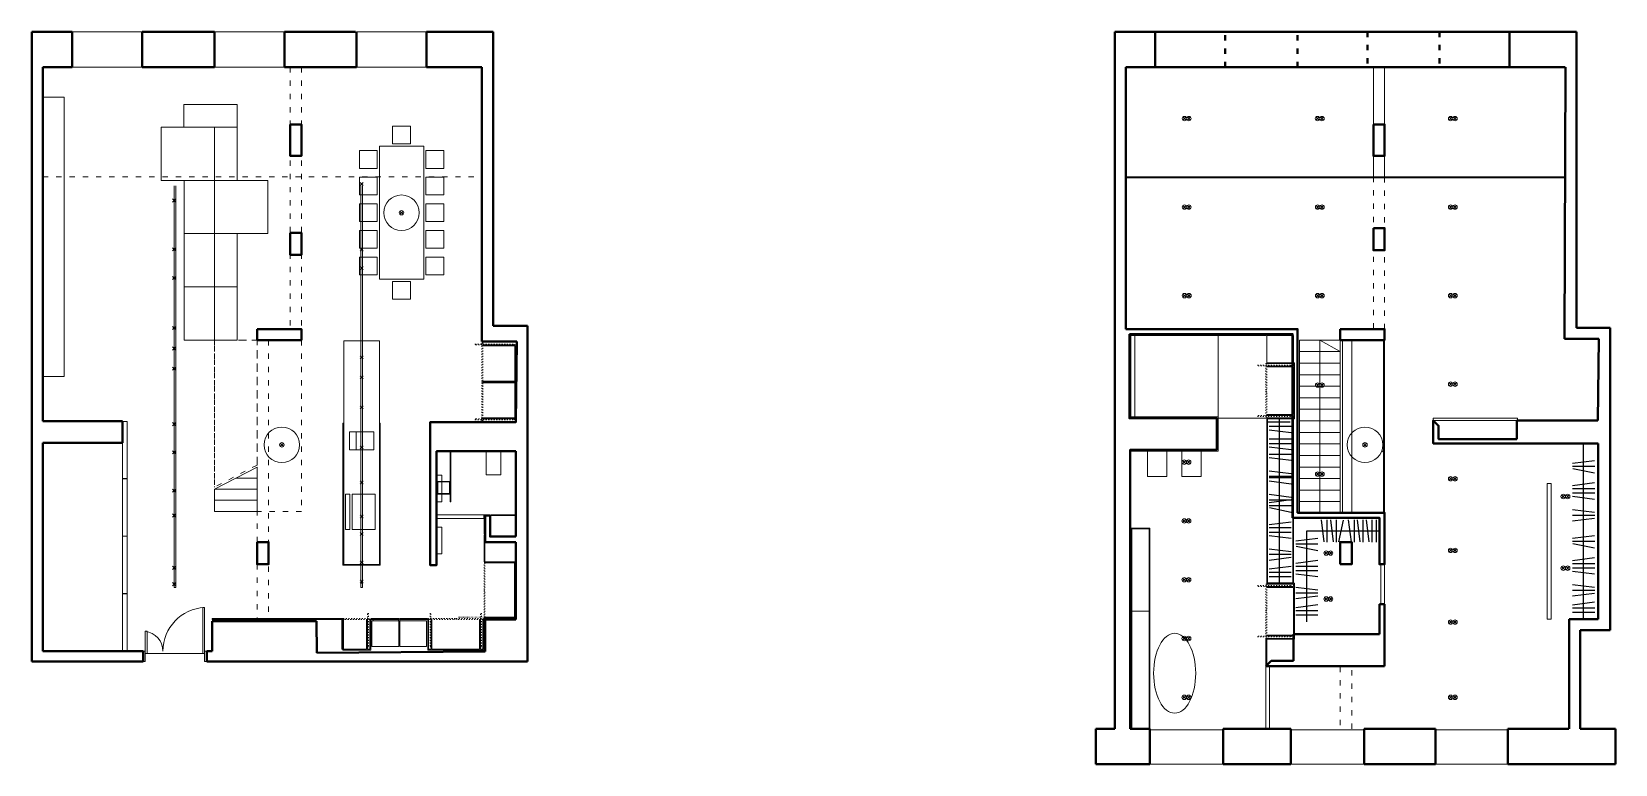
# Model space of a CAD drawing. Header units: millimetres. Extents: x 25 to 3595, y -223 to 1428.
import ezdxf

# ---------------------------------------------------------------- set-up
doc = ezdxf.new("R2010")
doc.units = ezdxf.units.MM
doc.linetypes.add('ACAD_ISO03W100', pattern=[30, 12, -18])
for name, color, linetype, lineweight in [('a_elektryka', 176, 'Continuous', 5), ('a_kamień', 7, 'Continuous', 5), ('a_klatkischodowe', 252, 'Continuous', 5), ('a_przerywane', 252, 'ACAD_ISO03W100', 13), ('a_widok', 169, 'Continuous', 5), ('inwentaryzacja', 252, 'Continuous', 40), ('inwentaryzacja2', 252, 'Continuous', 40), ('koncepcja', 7, 'Continuous', 5), ('zabudowy', 6, 'Continuous', 18)]:
    doc.layers.add(name, color=color, linetype=linetype, lineweight=lineweight)
doc.layers.add('opisy_meble', color=7, linetype='Continuous')

# ---------------------------------------------------------------- blocks, each defined once
blk = doc.blocks.new('szafka_hawa')
at = {"layer": 'a_przerywane', "ltscale": 0.2}
for points in [[(-60.3, 0.2), (-62.3, 2.2), (-1.8, 2.2), (-1.8, 0.2)], [(-7.3, 12.25), (-5.3, 14.25), (-5.3, -61.25), (-7.3, -61.25)]]:
    blk.add_lwpolyline(points, close=True, dxfattribs=at)
at = {"layer": 'zabudowy', "ltscale": 0.5}
for points in [[(-9.5, 0), (-9.5, -66.75), (-61.3, -66.75), (-61.3, 0), (-63.3, 0), (-63.3, -68.75), (0, -68.75)], [(0, -68.75), (0, 0), (-2, 0), (-2, -66.75), (-7.5, -66.75), (-7.5, 0)]]:
    blk.add_lwpolyline(points, dxfattribs=at)

msp = doc.modelspace()

# ---------------------------------------------------------------- linework, layer by layer
at = {"layer": 'a_elektryka'}
for p, q in [((2619.9, 1236.1), (2626.9, 1229)), ((2619.9, 1229), (2626.9, 1236.1)), ((2629.9, 1236.1), (2636.9, 1229)), ((2629.9, 1229), (2636.9, 1236.1)), ((2919.8, 1236.1), (2926.9, 1229)), ((2919.8, 1229), (2926.9, 1236.1)), ((2929.8, 1236.1), (2936.9, 1229)), ((2929.8, 1229), (2936.9, 1236.1)), ((3219.7, 1236.1), (3226.7, 1229)), ((3219.7, 1229), (3226.7, 1236.1)), ((3229.7, 1236.1), (3236.7, 1229)), ((3229.7, 1229), (3236.7, 1236.1)), ((345.8, 180.8), (345.8, 1080.8)), ((349.4, 180.8), (349.4, 1080.8)), ((765, 1088.8), (772, 1081.7)), ((765, 1081.7), (772, 1088.8)), ((766.7, 180.8), (766.7, 1080.8)), ((770.3, 180.8), (770.3, 1080.8)), ((342.3, 1051.3), (349.4, 1044.2)), ((342.3, 1044.2), (349.4, 1051.3)), ((2619.9, 1036.5), (2627, 1029.4)), ((2619.9, 1029.4), (2627, 1036.5)), ((2629.9, 1036.5), (2637, 1029.4)), ((2629.9, 1029.4), (2637, 1036.5)), ((2919.9, 1036.5), (2926.9, 1029.4)), ((2919.9, 1029.4), (2926.9, 1036.5)), ((2929.9, 1036.5), (2936.9, 1029.4)), ((2929.9, 1029.4), (2936.9, 1036.5)), ((3219.7, 1036.5), (3226.8, 1029.4)), ((3219.7, 1029.4), (3226.8, 1036.5)), ((3229.7, 1036.5), (3236.8, 1029.4)), ((3229.7, 1029.4), (3236.8, 1036.5)), ((855, 1023.8), (862, 1016.8)), ((855, 1016.8), (862, 1023.8)), ((342.3, 941.3), (349.4, 934.2)), ((342.3, 934.2), (349.4, 941.3)), ((765, 941), (772, 933.9)), ((765, 933.9), (772, 941)), ((765, 899.1), (772, 892)), ((765, 892), (772, 899.1)), ((342.3, 876.6), (349.4, 869.6)), ((342.3, 869.6), (349.4, 876.6)), ((2619.9, 837), (2627, 829.9)), ((2619.9, 829.9), (2627, 837)), ((2629.9, 837), (2637, 829.9)), ((2629.9, 829.9), (2637, 837)), ((2919.9, 837), (2926.9, 829.9)), ((2919.9, 829.9), (2926.9, 837)), ((2929.9, 837), (2936.9, 829.9)), ((2929.9, 829.9), (2936.9, 837)), ((3219.7, 837), (3226.8, 829.9)), ((3219.7, 829.9), (3226.8, 837)), ((3229.7, 837), (3236.8, 829.9)), ((3229.7, 829.9), (3236.8, 837)), ((342.3, 764.1), (349.4, 757)), ((342.3, 757), (349.4, 764.1)), ((342.3, 717.8), (349.4, 710.7)), ((342.3, 710.7), (349.4, 717.8)), ((765, 697.9), (772, 690.8)), ((765, 690.8), (772, 697.9)), ((342.3, 672.6), (349.4, 665.5)), ((342.3, 665.5), (349.4, 672.6)), ((765, 652.8), (772, 645.7)), ((765, 645.7), (772, 652.8)), ((2919.9, 635.4), (2927, 628.3)), ((2919.9, 628.3), (2927, 635.4)), ((2929.9, 635.4), (2937, 628.3)), ((2929.9, 628.3), (2937, 635.4)), ((3219.8, 637.4), (3226.8, 630.3)), ((3219.8, 630.3), (3226.8, 637.4)), ((3229.8, 637.4), (3236.8, 630.3)), ((3229.8, 630.3), (3236.8, 637.4)), ((765, 585.5), (772, 578.5)), ((765, 578.5), (772, 585.5)), ((342.3, 547.4), (349.4, 540.3)), ((342.3, 540.3), (349.4, 547.4)), ((585.3, 500.8), (592.3, 493.8)), ((585.3, 493.8), (592.3, 500.8)), ((3026.8, 500.8), (3033.9, 493.8)), ((3026.8, 493.8), (3033.9, 500.8)), ((342.3, 483.7), (349.4, 476.7)), ((342.3, 476.7), (349.4, 483.7)), ((765, 495), (772, 487.9)), ((765, 487.9), (772, 495)), ((2619.3, 461.8), (2626.4, 454.7)), ((2619.3, 454.7), (2626.4, 461.8)), ((2629.3, 461.8), (2636.4, 454.7)), ((2629.3, 454.7), (2636.4, 461.8)), ((2919.9, 434.8), (2927, 427.8)), ((2919.9, 427.8), (2927, 434.8)), ((2929.9, 434.8), (2937, 427.8)), ((2929.9, 427.8), (2937, 434.8)), ((342.3, 397.5), (349.4, 390.4)), ((342.3, 390.4), (349.4, 397.5)), ((765, 415.8), (772, 408.7)), ((765, 408.7), (772, 415.8)), ((3219.8, 424.3), (3226.9, 417.3)), ((3219.8, 417.3), (3226.9, 424.3)), ((3229.8, 424.3), (3236.9, 417.3)), ((3229.8, 417.3), (3236.9, 424.3)), ((3473.5, 384.5), (3480.6, 377.4)), ((3473.5, 377.4), (3480.6, 384.5)), ((3483.5, 384.5), (3490.6, 377.4)), ((3483.5, 377.4), (3490.6, 384.5)), ((342.3, 341.7), (349.4, 334.6)), ((342.3, 334.6), (349.4, 341.7)), ((765, 339.2), (772, 332.1)), ((765, 332.1), (772, 339.2)), ((2619.3, 329.3), (2626.4, 322.2)), ((2619.3, 322.2), (2626.4, 329.3)), ((2629.3, 329.3), (2636.4, 322.2)), ((2629.3, 322.2), (2636.4, 329.3)), ((765, 300), (772, 292.9)), ((765, 292.9), (772, 300)), ((2939.3, 256.8), (2946.4, 249.8)), ((2939.3, 249.8), (2946.4, 256.8)), ((2949.3, 256.8), (2956.4, 249.8)), ((2949.3, 249.8), (2956.4, 256.8)), ((3219.8, 262.8), (3226.9, 255.8)), ((3219.8, 255.8), (3226.9, 262.8)), ((3229.8, 262.8), (3236.9, 255.8)), ((3229.8, 255.8), (3236.9, 262.8)), ((342.3, 223.5), (349.4, 216.4)), ((342.3, 216.4), (349.4, 223.5)), ((765, 236.2), (772, 229.1)), ((765, 229.1), (772, 236.2)), ((3473.5, 223), (3480.6, 215.9)), ((3473.5, 215.9), (3480.6, 223)), ((3483.5, 223), (3490.6, 215.9)), ((3483.5, 215.9), (3490.6, 223)), ((342.3, 186.7), (349.4, 179.6)), ((342.3, 179.6), (349.4, 186.7)), ((765, 193), (772, 185.9)), ((765, 185.9), (772, 193)), ((2619.3, 196.8), (2626.4, 189.7)), ((2619.3, 189.7), (2626.4, 196.8)), ((2629.3, 196.8), (2636.4, 189.7)), ((2629.3, 189.7), (2636.4, 196.8)), ((2939.3, 146.3), (2946.4, 153.3)), ((2939.3, 153.3), (2946.4, 146.3)), ((2949.3, 146.3), (2956.4, 153.3)), ((2949.3, 153.3), (2956.4, 146.3)), ((3219.8, 101.3), (3226.9, 94.3)), ((3219.8, 94.3), (3226.9, 101.3)), ((3229.8, 101.3), (3236.9, 94.3)), ((3229.8, 94.3), (3236.9, 101.3)), ((2619.3, 64.3), (2626.4, 57.2)), ((2619.3, 57.2), (2626.4, 64.3)), ((2629.3, 64.3), (2636.4, 57.2)), ((2629.3, 57.2), (2636.4, 64.3)), ((2619.3, -68.2), (2626.4, -75.3)), ((2619.3, -75.3), (2626.4, -68.2)), ((2629.3, -68.2), (2636.4, -75.3)), ((2629.3, -75.3), (2636.4, -68.2)), ((3219.8, -68.2), (3226.9, -75.2)), ((3219.8, -75.2), (3226.9, -68.2)), ((3229.8, -68.2), (3236.9, -75.2)), ((3229.8, -75.2), (3236.9, -68.2))]:
    msp.add_line(p, q, dxfattribs=at)
for points in [[(949.4, 429), (937.4, 429), (937.4, 369), (949.4, 369)], [(949.4, 311.4), (937.4, 311.4), (937.4, 251.4), (949.4, 251.4)], [(345.8, 185.8), (349.4, 185.8), (349.4, 175.8), (345.8, 175.8)], [(766.7, 185.8), (770.3, 185.8), (770.3, 175.8), (766.7, 175.8)]]:
    msp.add_lwpolyline(points, close=True, dxfattribs=at)
for centre, radius in [((2623.4, 1232.5), 5), ((2633.4, 1232.5), 5), ((2923.3, 1232.5), 5), ((2933.3, 1232.5), 5), ((3223.2, 1232.5), 5), ((3233.2, 1232.5), 5), ((858.5, 1020.3), 40), ((2623.4, 1033), 5), ((2633.4, 1033), 5), ((2923.4, 1033), 5), ((2933.4, 1033), 5), ((3223.2, 1033), 5), ((3233.2, 1033), 5), ((858.5, 1020.3), 5), ((2623.5, 833.4), 5), ((2633.5, 833.4), 5), ((2923.4, 833.4), 5), ((2933.4, 833.4), 5), ((3223.3, 833.4), 5), ((3233.3, 833.4), 5), ((2923.4, 631.9), 5), ((2933.4, 631.9), 5), ((3223.3, 633.9), 5), ((3233.3, 633.9), 5), ((588.8, 497.3), 40), ((3030.3, 497.3), 40), ((588.8, 497.3), 5), ((3030.3, 497.3), 5), ((2622.8, 458.3), 5), ((2632.8, 458.3), 5), ((2923.4, 431.3), 5), ((2933.4, 431.3), 5), ((3223.3, 420.8), 5), ((3233.3, 420.8), 5), ((3477.1, 380.9), 5), ((3487.1, 380.9), 5), ((2622.8, 325.8), 5), ((2632.8, 325.8), 5), ((2942.8, 253.3), 5), ((2952.8, 253.3), 5), ((3223.3, 259.3), 5), ((3233.3, 259.3), 5), ((3477.1, 219.4), 5), ((3487.1, 219.4), 5), ((2622.8, 193.3), 5), ((2632.8, 193.3), 5), ((2942.8, 149.8), 5), ((2952.8, 149.8), 5), ((3223.3, 97.8), 5), ((3233.3, 97.8), 5), ((2622.8, 60.8), 5), ((2632.8, 60.8), 5), ((2622.8, -71.7), 5), ((2632.8, -71.7), 5), ((3223.3, -71.7), 5), ((3233.3, -71.7), 5)]:
    msp.add_circle(centre, radius, dxfattribs=at)
msp.add_arc((3044.3, 452.3), 40, 41.4096, 53.3742, dxfattribs=at)
at = {"layer": 'a_kamień'}
for points in [[(2699.3, 746.8), (2699.3, 743.8), (2499.3, 743.8), (2499.3, 746.8)], [(2499.3, 743.8), (2502.3, 743.8), (2502.3, 560.3), (2499.3, 560.3), (2499.3, 743.8)], [(2499.3, 557.3), (2499.3, 560.3), (2699.3, 560.3), (2699.3, 557.3), (2499.3, 557.3)], [(937.4, 482.8), (937.4, 226.3), (934.3, 226.3)]]:
    msp.add_lwpolyline(points, dxfattribs=at)
at = {"layer": 'a_klatkischodowe'}
for p, q in [((2882.3, 531.1), (2882.3, 733.3)), ((2882.3, 733.3), (2974.3, 733.3)), ((2928.4, 344.3), (2928.4, 733.3)), ((2928.4, 733.3), (2974.3, 707.3)), ((2974.3, 479.1), (2974.3, 733.3)), ((2882.3, 707.3), (2974.3, 707.3)), ((2882.3, 681.3), (2974.3, 681.3)), ((2882.3, 655.3), (2974.3, 655.3)), ((2882.3, 629.3), (2974.3, 629.3)), ((2882.3, 603.3), (2974.3, 603.3)), ((2882.3, 577.3), (2974.3, 577.3)), ((2882.3, 551.3), (2974.3, 551.3)), ((2882.3, 344.3), (2882.3, 531.1)), ((2882.3, 525.3), (2974.3, 525.3)), ((2882.3, 499.3), (2974.3, 499.3)), ((2882.3, 473.3), (2974.3, 473.3)), ((2974.3, 479.1), (2974.3, 344.3)), ((2882.3, 447.3), (2974.3, 447.3)), ((2882.3, 421.3), (2974.3, 421.3)), ((2882.3, 395.3), (2974.3, 395.3)), ((2882.3, 369.3), (2974.3, 369.3))]:
    msp.add_line(p, q, dxfattribs=at)
at = {"layer": 'a_przerywane'}
for p, q in [((607.8, 1348.3), (607.8, 758.3)), ((632.8, 1348.3), (632.8, 758.3)), ((49.8, 1101.1), (1039.8, 1101.1)), ((3049.3, 1101.3), (3049.3, 758.3)), ((3074.3, 758.3), (3074.3, 1101.3)), ((532.8, 278.3), (532.8, 733.3)), ((558.8, 733.3), (558.8, 105.8)), ((532.8, 451.8), (436.9, 401.8)), ((532.8, 228.3), (532.8, 105.8)), ((2974.3, -2.7), (2974.3, -142.7)), ((3000.3, -142.7), (3000.3, -2.7))]:
    msp.add_line(p, q, dxfattribs=at)
at = {"layer": 'a_przerywane', "ltscale": 0.1}
msp.add_line((1046.6, 108.8), (986.3, 108.8), dxfattribs=at)
at = {"layer": 'a_przerywane'}
msp.add_lwpolyline([(436.9, 733.3), (632.8, 733.3), (632.8, 347.3), (436.9, 347.3)], close=True, dxfattribs=at)
msp.add_lwpolyline([(532.8, 451.8), (532.8, 733.3), (436.9, 733.3), (436.9, 401.8)], dxfattribs=at)
at = {"layer": 'a_przerywane', "ltscale": 0.2}
for points in [[(1026.1, 722.5), (1024.1, 724.5), (1112.6, 724.5), (1112.6, 722.5)], [(1041.6, 642.1), (1039.6, 640.1), (1039.6, 727.8), (1041.6, 727.8)], [(2809.1, 622.1), (2807.1, 620.1), (2807.1, 680.4), (2809.1, 680.4)], [(2790.1, 675.1), (2788.1, 677.1), (2863.6, 677.1), (2863.6, 675.1)], [(1041.6, 636), (1039.6, 638), (1039.6, 550.3), (1041.6, 550.3)], [(2809.1, 616.1), (2807.1, 618.1), (2807.1, 557.8), (2809.1, 557.8)], [(1026.1, 555.6), (1024.1, 553.6), (1112.6, 553.6), (1112.6, 555.6)], [(2790.1, 563.1), (2788.1, 561.1), (2863.6, 561.1), (2863.6, 563.1)], [(1046.6, 173.1), (1044.6, 171.1), (1044.6, 231.4), (1046.6, 231.4)], [(2790.1, 178.3), (2788.1, 180.3), (2863.6, 180.3), (2863.6, 178.3)], [(2809.1, 125.3), (2807.1, 123.3), (2807.1, 183.6), (2809.1, 183.6)], [(1046.6, 167.1), (1044.6, 169.1), (1044.6, 108.8), (1046.6, 108.8)], [(924.8, 115.8), (922.8, 117.8), (922.8, 42.3), (924.8, 42.3)], [(1036.8, 115.8), (1038.8, 117.8), (1038.8, 42.3), (1036.8, 42.3)], [(2809.1, 119.3), (2807.1, 121.3), (2807.1, 61), (2809.1, 61)], [(977.8, 103.8), (979.8, 105.8), (919.3, 105.8), (919.3, 103.8)], [(983.8, 103.8), (981.8, 105.8), (1042.3, 105.8), (1042.3, 103.8)], [(2790.1, 66.3), (2788.1, 64.3), (2863.6, 64.3), (2863.6, 66.3)]]:
    msp.add_lwpolyline(points, close=True, dxfattribs=at)
at = {"layer": 'a_widok'}
for p, q in [((273.8, 1428.3), (115.8, 1428.3)), ((594.8, 1428.3), (436.8, 1428.3)), ((914.8, 1428.3), (756.8, 1428.3)), ((273.8, 1348.3), (115.8, 1348.3)), ((594.8, 1348.3), (436.8, 1348.3)), ((914.8, 1348.3), (756.8, 1348.3)), ((3049.3, 1101.3), (3049.3, 1348.3)), ((3074.3, 1101.3), (3074.3, 1348.3)), ((2491.3, 1101.1), (3481.3, 1101.1)), ((2491.3, 1100.1), (3481.3, 1100.1)), ((2491.3, 1099.1), (3481.3, 1099.1)), ((3074.3, 268), (3074.3, 758.3)), ((2979.8, 343.3), (2979.8, 733.3)), ((3000.3, 343.3), (3000.3, 733.3)), ((3072.3, 344.3), (3072.3, 733.3)), ((3073.3, 344.3), (3073.3, 733.3)), ((2699.3, 557.3), (2807.1, 557.3)), ((410.5, 27.3), (410.5, 131)), ((410.5, 131), (414.5, 131)), ((414.5, 27.3), (414.5, 131)), ((280.8, 27.3), (280.8, 77.3)), ((280.8, 77), (284.8, 77.3)), ((284.8, 27.3), (284.8, 77.3)), ((280.8, 27.3), (414.5, 27.3)), ((2545.3, -144.7), (2710.3, -144.7)), ((2863.3, -144.7), (3028.3, -144.7)), ((3189.3, -144.7), (3352.3, -144.7)), ((2710.3, -222.7), (2545.3, -222.7)), ((3028.3, -222.7), (2863.3, -222.7)), ((3352.3, -222.7), (3189.3, -222.7))]:
    msp.add_line(p, q, dxfattribs=at)
for points in [[(49.8, 1281.1), (97.8, 1281.1), (97.8, 651.1), (49.8, 651.1)], [(487.9, 1213.3), (487.9, 1264.3), (367.9, 1264.3), (367.9, 1213.3)], [(838.5, 1215.3), (878.5, 1215.3), (878.5, 1175.3), (838.5, 1175.3)], [(316.9, 1093.3), (436.9, 1093.3), (436.9, 1213.3), (316.9, 1213.3)], [(436.9, 1213.3), (487.9, 1213.3), (487.9, 1093.3), (436.9, 1093.3)], [(803.5, 1160.3), (763.5, 1160.3), (763.5, 1120.3), (803.5, 1120.3)], [(808.5, 1170.3), (908.5, 1170.3), (908.5, 870.3), (808.5, 870.3)], [(913.5, 1160.3), (953.5, 1160.3), (953.5, 1120.3), (913.5, 1120.3)], [(436.9, 973.3), (436.9, 1093.3), (368.9, 1093.3), (368.9, 973.3)], [(436.9, 973.3), (556.9, 973.3), (556.9, 1093.3), (436.9, 1093.3)], [(803.5, 1100.3), (763.5, 1100.3), (763.5, 1060.3), (803.5, 1060.3)], [(913.5, 1100.3), (953.5, 1100.3), (953.5, 1060.3), (913.5, 1060.3)], [(803.5, 1040.3), (763.5, 1040.3), (763.5, 1000.3), (803.5, 1000.3)], [(913.5, 1040.3), (953.5, 1040.3), (953.5, 1000.3), (913.5, 1000.3)], [(436.9, 853.3), (436.9, 973.3), (368.9, 973.3), (368.9, 853.3)], [(436.9, 973.3), (487.9, 973.3), (487.9, 853.3), (436.9, 853.3)], [(803.5, 980.3), (763.5, 980.3), (763.5, 940.3), (803.5, 940.3)], [(913.5, 980.3), (953.5, 980.3), (953.5, 940.3), (913.5, 940.3)], [(803.5, 920.3), (763.5, 920.3), (763.5, 880.3), (803.5, 880.3)], [(913.5, 920.3), (953.5, 920.3), (953.5, 880.3), (913.5, 880.3)], [(838.5, 825.3), (878.5, 825.3), (878.5, 865.3), (838.5, 865.3)], [(436.9, 733.3), (436.9, 853.3), (368.9, 853.3), (368.9, 733.3)], [(436.9, 853.3), (487.9, 853.3), (487.9, 733.3), (436.9, 733.3)], [(728.5, 227.9), (808.5, 227.9), (808.5, 731.3), (728.5, 731.3)], [(2511.3, 560.3), (2699.3, 560.3), (2699.3, 743.8), (2511.3, 743.8)], [(229.9, 421.1), (239.9, 421.1), (239.9, 550.1), (229.9, 550.1)], [(728.1, 466.3), (726.5, 466.3), (726.5, 546.3), (728.1, 546.3)], [(808.9, 466.3), (810.5, 466.3), (810.5, 546.3), (808.9, 546.3)], [(796, 486.3), (796, 526.3), (741, 526.3), (741, 486.3)], [(728.1, 386.3), (726.5, 386.3), (726.5, 466.3), (728.1, 466.3)], [(808.9, 386.3), (810.5, 386.3), (810.5, 466.3), (808.9, 466.3)], [(969.8, 482.3), (968, 482.3), (968, 368.8), (969.8, 368.8)], [(229.9, 291.6), (239.9, 291.6), (239.9, 420.6), (229.9, 420.6)], [(939.6, 414.8), (968, 414.8), (968, 386.4), (939.6, 386.4)], [(940.6, 413.8), (967, 413.8), (967, 387.4), (940.6, 387.4)], [(3440.6, 410.3), (3450.1, 410.3), (3450.1, 104.3), (3440.6, 104.3)], [(728.1, 306.3), (726.5, 306.3), (726.5, 386.3), (728.1, 386.3)], [(742.2, 386.3), (732.2, 386.3), (732.2, 306.3), (742.2, 306.3)], [(742.1, 386.2), (732.3, 386.2), (732.3, 306.4), (742.1, 306.4)], [(747.2, 306.4), (747.2, 386.2), (799, 386.2), (799, 306.4)], [(808.9, 306.3), (810.5, 306.3), (810.5, 386.3), (808.9, 386.3)], [(937.9, 339.6), (937.9, 331.6), (1044.1, 331.6), (1044.1, 339.6)], [(239.9, 162.1), (229.9, 162.1), (229.9, 291.1), (239.9, 291.1)], [(728.1, 226.3), (726.5, 226.3), (726.5, 306.3), (728.1, 306.3)], [(808.9, 226.3), (810.5, 226.3), (810.5, 306.3), (808.9, 306.3)], [(728.5, 226.3), (808.5, 226.3), (808.5, 227.9), (728.5, 227.9)], [(3066.1, 227.5), (3074.3, 227.5), (3074.3, 138.3), (3066.1, 138.3)], [(229.9, 32.6), (239.9, 32.6), (239.9, 161.6), (229.9, 161.6)], [(275.8, 32.3), (280.8, 32.3), (280.8, 8.9), (275.8, 8.9)], [(419.5, 32.3), (414.5, 32.3), (414.5, 8.9), (419.5, 8.9)], [(2807.1, -142.2), (2815.3, -142.2), (2815.3, -1.8), (2807.1, -1.8)]]:
    msp.add_lwpolyline(points, close=True, dxfattribs=at)
for points in [[(756, 526.3), (756, 486.3)], [(1049.2, 482.8), (1049.2, 429.8), (1082.2, 429.8), (1082.2, 482.8), (1049.2, 482.8)], [(2583.4, 483.3), (2583.4, 425.8), (2539.9, 425.8), (2539.9, 483.3), (2583.4, 483.3)], [(2660.9, 483.3), (2660.9, 425.8), (2617.4, 425.8), (2617.4, 483.3), (2660.9, 483.3)]]:
    msp.add_lwpolyline(points, dxfattribs=at)
for centre, radius, start, end in [((419.5, 32.3), 98.7, 92.9038, 180), ((275.8, 32.3), 45, 0, 83.6206)]:
    msp.add_arc(centre, radius, start, end, dxfattribs=at)
at = {"layer": 'a_widok', "extrusion": (0, 0, -1)}
msp.add_ellipse((2601.3, -17.5), major_axis=(0, -90), ratio=0.527785, dxfattribs=at)
at = {"layer": 'inwentaryzacja'}
for p, q in [((24.8, 1428.3), (24.8, 8.9)), ((115.8, 1428.3), (24.8, 1428.3)), ((115.8, 1348.3), (115.8, 1428.3)), ((273.8, 1348.3), (273.8, 1428.3)), ((436.8, 1428.3), (273.8, 1428.3)), ((436.8, 1348.3), (436.8, 1428.3)), ((594.8, 1428.3), (594.8, 1348.3)), ((754.8, 1428.3), (594.8, 1428.3)), ((756.8, 1428.3), (756.8, 1348.3)), ((914.8, 1428.3), (914.8, 1348.3)), ((1064.8, 1428.3), (914.8, 1428.3)), ((1064.8, 1348.3), (1064.8, 1428.3)), ((2466.3, 1428.3), (2466.3, -142.7)), ((3507.3, 1428.3), (2466.3, 1428.3)), ((2557.3, 1428.3), (2557.3, 1348.3)), ((3356.3, 1428.3), (3356.3, 1348.3)), ((3507.3, 1428.3), (3507.3, 761.3)), ((49.8, 1348.3), (115.8, 1348.3)), ((49.8, 1348.3), (49.8, 550.3)), ((273.8, 1348.3), (436.8, 1348.3)), ((594.8, 1348.3), (756.8, 1348.3)), ((914.8, 1348.3), (1039.8, 1348.3)), ((1039.8, 1348.3), (1039.8, 729.8)), ((1064.8, 1348.3), (1064.8, 765.4)), ((2491.3, 1348.3), (2491.3, 758.3)), ((2557.3, 1348.3), (2491.3, 1348.3)), ((2557.3, 1348.3), (2715.3, 1348.3)), ((2715.3, 1348.3), (3481.3, 1348.3)), ((3482.3, 1348.3), (3480.3, 736.3)), ((1064.8, 765.4), (1142.1, 765.4)), ((1142.1, 765.4), (1142.1, 8.9)), ((3507.3, 761.3), (3582.6, 761.3)), ((3582.6, 79.3), (3582.6, 761.3)), ((1118.1, 729.8), (1039.8, 729.8)), ((1118.1, 729.8), (1115.8, 548.3)), ((3480.3, 736.3), (3557.3, 736.3)), ((3557.3, 736.3), (3555.3, 552.3)), ((49.8, 550.3), (229.8, 550.3)), ((229.8, 550.3), (229.8, 501.8)), ((3372.9, 552.3), (3372.9, 510.3)), ((3372.9, 552.3), (3555.3, 552.3)), ((229.8, 501.8), (49.8, 501.8)), ((49.8, 501.8), (49.8, 32.3)), ((3555.6, 500.3), (3372.3, 500.3)), ((3555.6, 104.3), (3555.6, 500.3)), ((2974.3, 278.3), (2974.3, 228.3)), ((2974.3, 278.3), (3000.3, 278.3)), ((3000.3, 278.3), (3000.3, 228.3)), ((3000.3, 228.3), (2974.3, 228.3)), ((3062.8, 138.3), (3074.3, 138.3)), ((3062.8, 138.3), (3062.8, 70.3)), ((3074.3, 138.3), (3074.3, -1.3)), ((431.5, 99.8), (431.5, 32.3)), ((666.5, 99.8), (431.5, 99.8)), ((667.5, 28.8), (666.5, 99.8)), ((3490.6, 104.3), (3490.6, -142.7)), ((3490.6, -142.7), (3490.6, 104.3)), ((3490.6, 104.3), (3555.6, 104.3)), ((3515.6, -142.7), (3515.6, 79.3)), ((3515.6, 79.3), (3582.6, 79.3)), ((2869.3, 70.3), (2869.3, 10.7)), ((3062.8, 70.3), (2869.3, 70.3)), ((275.8, 8.9), (24.8, 8.9)), ((275.8, 32.3), (49.8, 32.3)), ((275.8, 32.3), (275.8, 8.9)), ((431.5, 32.3), (419.5, 32.3)), ((419.5, 32.3), (419.5, 8.9)), ((1142.1, 8.9), (419.5, 8.9)), ((667.5, 28.8), (1046.8, 31.8)), ((2807.1, -1.3), (2819.1, 10.7)), ((2819.1, 10.7), (2869.3, 10.7)), ((2807.1, -1.3), (3074.3, -1.3)), ((2869.3, -1.3), (3074.3, -1.3)), ((2423.7, -142.7), (2466.3, -142.7)), ((2423.7, -142.7), (2423.7, -222.7)), ((2501.3, -142.7), (2545.3, -142.7)), ((2545.3, -142.7), (2545.3, -222.7)), ((2710.3, -142.7), (2710.3, -222.7)), ((2710.3, -142.7), (2863.3, -142.7)), ((2863.3, -142.7), (2863.3, -222.7)), ((3028.3, -142.7), (3028.3, -222.7)), ((3028.3, -142.7), (3189.3, -142.7)), ((3189.3, -142.7), (3189.3, -222.7)), ((3352.3, -142.7), (3352.3, -222.7)), ((3352.3, -142.7), (3489.6, -142.7)), ((3515.6, -142.7), (3594.6, -142.7)), ((3594.6, -222.7), (3594.6, -142.7)), ((2423.7, -222.7), (2545.3, -222.7)), ((2710.3, -222.7), (2863.3, -222.7)), ((3028.3, -222.7), (3189.3, -222.7)), ((3352.3, -222.7), (3594.6, -222.7))]:
    msp.add_line(p, q, dxfattribs=at)
at = {"layer": 'inwentaryzacja', "linetype": 'ACAD_ISO03W100'}
for p, q in [((2557.3, 1348.3), (2557.3, 1428.3)), ((2715.3, 1348.3), (2715.3, 1428.3)), ((2878.3, 1348.3), (2878.3, 1428.3)), ((3036.3, 1428.3), (3036.3, 1348.3)), ((3198.3, 1428.3), (3198.3, 1348.3)), ((3356.3, 1428.3), (3356.3, 1348.3))]:
    msp.add_line(p, q, dxfattribs=at)
at = {"layer": 'inwentaryzacja'}
for points in [[(607.8, 1219.3), (632.8, 1219.3), (632.8, 1148.3), (607.8, 1148.3)], [(3049.3, 1219.3), (3074.3, 1219.3), (3074.3, 1148.3), (3049.3, 1148.3)], [(607.8, 975.3), (632.8, 975.3), (632.8, 925.3), (607.8, 925.3)], [(3049.3, 985.9), (3074.3, 985.9), (3074.3, 935.9), (3049.3, 935.9)], [(532.8, 758.3), (632.8, 758.3), (632.8, 733.3), (532.8, 733.3)], [(2974.3, 758.3), (3074.3, 758.3), (3074.3, 733.3), (2974.3, 733.3)], [(532.8, 278.3), (558.8, 278.3), (558.8, 228.3), (532.8, 228.3)], [(2974.3, 228.3), (3000.3, 228.3), (3000.3, 278.3), (2974.3, 278.3)]]:
    msp.add_lwpolyline(points, close=True, dxfattribs=at)
for points in [[(934.3, 226.3), (922.8, 226.3), (922.8, 548.3), (1115.8, 548.3), (1115.8, 548.3), (1118.1, 729.8)], [(3372.3, 500.3), (3184.3, 500.3), (3184.3, 552.3), (3196.3, 540.3), (3196.3, 510.3), (3372.9, 510.3)], [(1115.8, 482.8), (937.4, 482.8), (937.4, 226.3), (922.8, 226.3)]]:
    msp.add_lwpolyline(points, dxfattribs=at)
at = {"layer": 'inwentaryzacja2'}
for p, q in [((1115.8, 482.8), (1115.8, 290.6)), ((1115.8, 277.8), (1115.8, 103.8)), ((1046.8, 31.8), (1046.8, 103.8)), ((1115.8, 103.8), (1046.8, 103.8))]:
    msp.add_line(p, q, dxfattribs=at)
for points in [[(2491.3, 758.3), (2878.4, 758.3), (2878.4, 344.3), (3074.3, 344.3), (3074.3, 228), (3062.8, 228), (3062.8, 332.8), (2866.9, 332.8), (2866.9, 746.8), (2499.3, 746.8)], [(2499.3, 746.8), (2499.3, 557.3), (2696.3, 557.3), (2696.3, 486.3), (2501.3, 486.3), (2501.3, -142.7)], [(1058.3, 337.8), (1046.8, 337.8), (1046.8, 277.8), (1115.8, 277.8)], [(1115.8, 290.6), (1058.3, 290.6), (1058.3, 337.8)]]:
    msp.add_lwpolyline(points, dxfattribs=at)
at = {"layer": 'koncepcja'}
for p, q in [((2499.3, 746.8), (2499.3, 557.3)), ((2499.3, 557.3), (2696.3, 557.3)), ((2696.3, 557.3), (2696.3, 486.3)), ((2501.3, 486.3), (2696.3, 486.3))]:
    msp.add_line(p, q, dxfattribs=at)
msp.add_lwpolyline([(2499.3, 486.3), (2501.3, 486.3), (2501.3, 122.1), (2499.3, 122.1)], close=True, dxfattribs=at)
at = {"layer": 'opisy_meble', "color": 250}
for p, q in [((2862, 548.3), (2812, 548.3)), ((2864.2, 538.3), (2814.2, 538.3)), ((2837, 557.3), (2837, 184.9)), ((2864.2, 509.8), (2814.2, 509.8)), ((2814.4, 531.4), (2864, 525.2)), ((2864.2, 499.8), (2814.2, 499.8)), ((2864.2, 475.8), (2814.2, 475.8)), ((2814.4, 492.9), (2864, 486.6)), ((2814.4, 469), (2864, 462.7)), ((2814.4, 439), (2864, 432.7)), ((3548.1, 448.3), (3498.1, 448.3)), ((3547.9, 461.4), (3498.3, 455.2)), ((3547.6, 433.2), (3498.7, 443.4)), ((2864.2, 425.8), (2814.2, 425.8)), ((2864.2, 422.9), (2814.2, 422.9)), ((2814.4, 416), (2864, 409.7)), ((3548.1, 398.3), (3498.1, 398.3)), ((3547.9, 411.4), (3498.3, 405.2)), ((2864.2, 372.9), (2814.2, 372.9)), ((2864.2, 359.9), (2814.2, 359.9)), ((2814.4, 386), (2864, 379.7)), ((2864, 373.1), (2814.4, 366.8)), ((3548.1, 388.3), (3498.1, 388.3)), ((3498.3, 381.4), (3547.9, 375.2)), ((2864, 323.1), (2814.4, 316.8)), ((2863.6, 344.8), (2814.7, 355)), ((2931.4, 328.1), (2937.6, 278.5)), ((2944.5, 328.3), (2944.5, 278.3)), ((2952.5, 328.1), (2958.8, 278.5)), ((2965.6, 328.3), (2965.6, 278.3)), ((2980.8, 327.8), (2970.5, 278.8)), ((2992.7, 328.1), (2999, 278.5)), ((3005.8, 328.3), (3005.8, 278.3)), ((3012.7, 328.1), (3019, 278.5)), ((3025.8, 328.3), (3025.8, 278.3)), ((3032.7, 328.1), (3039, 278.5)), ((3045.8, 328.3), (3045.8, 278.3)), ((3055.8, 328.3), (3055.8, 278.3)), ((3548.1, 338.3), (3498.1, 338.3)), ((3498.3, 351.4), (3547.9, 345.2)), ((3547.9, 331.4), (3498.3, 325.2)), ((2864.2, 309.9), (2814.2, 309.9)), ((2864.2, 299.9), (2814.2, 299.9)), ((2814.4, 293.1), (2864, 286.8)), ((2924.1, 286.5), (2874.5, 280.2)), ((3547.9, 292.5), (3498.3, 286.2)), ((2864.2, 249.9), (2814.2, 249.9)), ((2814.4, 263.1), (2864, 256.8)), ((2924.3, 273.3), (2874.3, 273.3)), ((2923.8, 258.2), (2874.9, 268.4)), ((3548.1, 279.3), (3498.1, 279.3)), ((3547.6, 264.2), (3498.7, 274.4)), ((2864, 243.1), (2814.4, 236.8)), ((2864, 223.1), (2814.4, 216.8)), ((2924.3, 223.3), (2874.3, 223.3)), ((2924.1, 236.5), (2874.5, 230.2)), ((3548.1, 229.3), (3498.1, 229.3)), ((3548.1, 219.3), (3498.1, 219.3)), ((3547.9, 242.5), (3498.3, 236.2)), ((2864.2, 209.9), (2814.2, 209.9)), ((2864.2, 199.9), (2814.2, 199.9)), ((2924.3, 213.3), (2874.3, 213.3)), ((2874.5, 206.5), (2924.1, 200.2)), ((3498.3, 212.5), (3547.9, 206.2)), ((3498.3, 182.5), (3547.9, 176.2)), ((2924.3, 163.3), (2874.3, 163.3)), ((2874.5, 176.5), (2924.1, 170.2)), ((2924.1, 156.5), (2874.5, 150.2)), ((3548.1, 169.3), (3498.1, 169.3)), ((3547.9, 162.5), (3498.3, 156.2)), ((2924.3, 123.3), (2874.3, 123.3)), ((2924.3, 113.3), (2874.3, 113.3)), ((2924.1, 136.5), (2874.5, 130.2)), ((3548.1, 129.3), (3498.1, 129.3)), ((3548.1, 119.3), (3498.1, 119.3)), ((3547.9, 142.5), (3498.3, 136.2))]:
    msp.add_line(p, q, dxfattribs=at)
for points in [[(3523.1, 104.3), (3523.1, 309.3), (3523.1, 500.3), (3523.1, 500.3)], [(2899.3, 98.3), (2899.3, 303.3), (3032.3, 303.3), (3064.3, 303.3)]]:
    msp.add_lwpolyline(points, dxfattribs=at)
at = {"layer": 'zabudowy', "ltscale": 0.5}
for p, q in [((1041.8, 722.3), (1115.8, 722.3)), ((794.4, 100.9), (794.4, 103.9)), ((851.9, 100.9), (851.9, 103.9)), ((855, 100.9), (855, 103.9))]:
    msp.add_line(p, q, dxfattribs=at)
at = {"layer": 'zabudowy'}
for p, q in [((1115.9, 640.9), (1041.8, 640.9)), ((1041.8, 640.9), (1041.8, 637.3)), ((1115.9, 639.1), (1041.8, 639.1)), ((1115.9, 639.1), (1041.8, 639.1)), ((1115.9, 637.3), (1041.8, 637.3)), ((2699.3, 557.3), (2699.3, 483.3)), ((2501.3, 483.3), (2699.3, 483.3)), ((532.8, 447.3), (436.9, 397.3)), ((436.9, 397.3), (532.8, 397.3)), ((484.8, 422.3), (532.8, 422.3)), ((436.9, 372.3), (532.8, 372.3)), ((436.9, 347.3), (532.8, 347.3))]:
    msp.add_line(p, q, dxfattribs=at)
at = {"layer": 'zabudowy', "ltscale": 0.5}
for points in [[(1041.8, 720.3), (1113.8, 720.3), (1113.8, 557.8), (1041.8, 557.8), (1041.8, 555.8), (1115.8, 555.8), (1115.8, 722.3)], [(2871.1, 682.4), (2809.3, 682.4), (2809.3, 680.4), (2869.1, 680.4), (2869.1, 674.9), (2809.3, 674.9)], [(2809.3, 672.9), (2869.1, 672.9), (2869.1, 621.1), (2869.1, 621.1), (2869.1, 619.1), (2871.1, 619.1), (2871.1, 682.4)], [(2809.3, 565.3), (2869.1, 565.3), (2869.1, 617.1), (2869.1, 617.1), (2869.1, 619.1), (2871.1, 619.1), (2871.1, 555.8)], [(2871.1, 555.8), (2809.3, 555.8), (2809.3, 557.8), (2869.1, 557.8), (2869.1, 563.3), (2809.3, 563.3)], [(1044.6, 233.4), (1044.6, 293.7), (1044.7, 293.7), (1046.1, 292.3), (1046.1, 295.7), (1046.6, 295.7), (1046.6, 233.4), (1044.6, 233.4)], [(1115.5, 233.4), (1046.8, 233.4), (1046.8, 231.4), (1113.5, 231.4), (1113.5, 225.9), (1113.5, 170.1)], [(2871.1, 185.6), (2809.3, 185.6), (2809.3, 183.6), (2869.1, 183.6), (2869.1, 178.1), (2809.3, 178.1)], [(2809.3, 176.1), (2869.1, 176.1), (2869.1, 124.3), (2869.1, 124.3), (2869.1, 122.3), (2871.1, 122.3), (2871.1, 185.6)], [(1115.5, 106.8), (1046.8, 106.8), (1046.8, 108.8), (1113.5, 108.8), (1113.5, 114.3), (1113.5, 170.1)], [(2809.3, 68.5), (2869.1, 68.5), (2869.1, 120.3), (2869.1, 120.3), (2869.1, 122.3), (2871.1, 122.3), (2871.1, 59)], [(917.5, 34.8), (917.5, 103.6), (919.5, 103.6), (919.5, 36.8), (925, 36.8), (925, 103.6)], [(927, 103.6), (927, 36.8), (978.8, 36.8), (978.8, 36.8), (980.8, 36.8), (980.8, 34.8), (917.5, 34.8)], [(1034.6, 103.6), (1034.6, 36.8), (982.8, 36.8), (982.8, 36.8), (980.8, 36.8), (980.8, 34.8), (1044.1, 34.8)], [(1044.1, 34.8), (1044.1, 103.6), (1042.1, 103.6), (1042.1, 36.8), (1036.6, 36.8), (1036.6, 103.6)], [(2871.1, 59), (2809.3, 59), (2809.3, 61), (2869.1, 61), (2869.1, 66.5), (2809.3, 66.5)]]:
    msp.add_lwpolyline(points, dxfattribs=at)
at = {"layer": 'zabudowy'}
for points in [[(2699.3, 743.8), (2807.1, 743.8), (2807.1, 746.8), (2699.3, 746.8)], [(2809.3, 743.9), (2869.1, 743.9), (2869.1, 681.7), (2809.3, 681.7)], [(3374.3, 557.3), (3184.3, 557.3), (3184.3, 552.3), (3374.3, 552.3)], [(1044.6, 339.6), (1058.3, 339.6), (1058.3, 337.8), (1046.4, 337.8)], [(2503.3, -142.7), (2545.3, -142.7), (2545.3, 309.4), (2503.3, 309.4)], [(2545.3, 309.4), (2503.3, 309.4), (2503.3, 122.1), (2545.3, 122.1)], [(2504.8, -141.2), (2543.8, -141.2), (2543.8, 307.9), (2504.8, 307.9)], [(1044.6, 106.3), (1046.8, 106.3), (1046.8, 31.8), (1044.6, 31.8)], [(1046.8, 106.8), (1115.8, 106.8), (1115.8, 103.8), (1046.8, 103.8)]]:
    msp.add_lwpolyline(points, close=True, dxfattribs=at)
for points in [[(2810.9, 495.2), (2809.3, 495.2), (2809.3, 557.3), (2869, 557.3), (2869, 495.2), (2866.9, 495.2)], [(2810.9, 495.2), (2810.9, 555.7), (2867.4, 555.7), (2867.4, 495.2), (2866.9, 495.2)], [(2810.9, 433.2), (2809.3, 433.2), (2809.3, 495.2), (2810.9, 495.2)], [(2810.9, 433.2), (2810.9, 495.2)], [(2866.9, 495.2), (2869, 495.2), (2869, 433.2), (2866.9, 433.2)], [(2866.9, 495.2), (2867.4, 495.2), (2867.4, 433.2), (2866.9, 433.2)], [(436.9, 397.3), (436.9, 347.3), (532.8, 347.3), (532.8, 447.3)], [(2810.9, 371.1), (2809.3, 371.1), (2809.3, 433.2), (2810.9, 433.2)], [(2810.9, 371.1), (2810.9, 433.2)], [(2866.9, 433.2), (2869, 433.2), (2869, 371.1), (2867.4, 371.1)], [(2866.9, 433.2), (2867.4, 433.2), (2867.4, 371.1)], [(2810.9, 309), (2809.3, 309), (2809.3, 371.1), (2810.9, 371.1)], [(2810.9, 309), (2810.9, 371.1)], [(2867.4, 371.1), (2869, 371.1), (2869, 309), (2867.4, 309)], [(2867.4, 371.1), (2867.4, 309)], [(1044.6, 295.7), (1046.4, 295.7), (1046.4, 337.8), (1044.6, 339.6), (1044.6, 295.7)], [(1058.4, 338.2), (1060.9, 338.2), (1060.4, 339.6), (1115.8, 339.6), (1115.8, 337.8), (1058.4, 337.8), (1058.4, 338.2)], [(2810.9, 247), (2809.3, 247), (2809.3, 309), (2810.9, 309)], [(2810.9, 247), (2810.9, 309)], [(2867.4, 309), (2869, 309), (2869, 247), (2867.4, 247)], [(2867.4, 309), (2867.4, 247)], [(2867.4, 247), (2869, 247), (2869, 184.9), (2809.3, 184.9), (2809.3, 247), (2810.9, 247)], [(2867.4, 247), (2867.4, 186.5), (2810.9, 186.5), (2810.9, 247)]]:
    msp.add_lwpolyline(points, dxfattribs=at)
at = {"layer": 'zabudowy', "ltscale": 0.5}
for points in [[(725.9, 105.8), (431.5, 105.8), (431.5, 103.8), (725.9, 103.8)], [(723.9, 103.6), (725.9, 103.6), (725.9, 36.8), (723.9, 36.8)], [(852.2, 103.9), (789.9, 103.9), (789.9, 105.8), (852.2, 105.8)], [(791.9, 43.1), (852.2, 43.1), (852.2, 100.9), (791.9, 100.9)], [(854.7, 103.9), (917, 103.9), (917, 105.8), (854.7, 105.8)], [(854.7, 43.1), (915, 43.1), (915, 100.9), (854.7, 100.9)], [(2807.1, 60), (2809.3, 60), (2809.3, 0.9), (2807.1, -1.3)]]:
    msp.add_lwpolyline(points, close=True, dxfattribs=at)

# ---------------------------------------------------------------- block references
at = {"layer": 'koncepcja'}
msp.add_blockref('szafka_hawa', (789.2, 103.6), dxfattribs=at)

doc.saveas('drawing.dxf')
